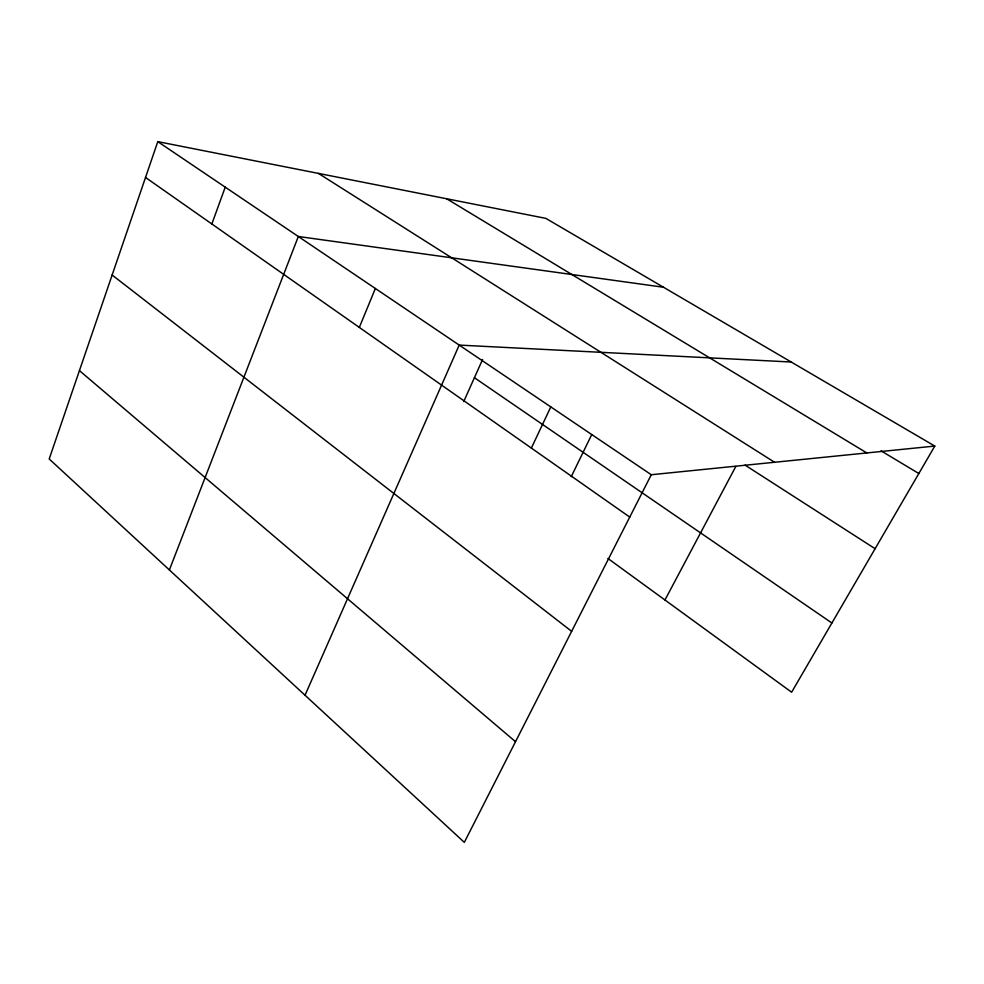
<?xml version="1.0" encoding="UTF-8"?>
<svg xmlns="http://www.w3.org/2000/svg" width="984" height="984" viewBox="0 0 984 984"><rect width="100%" height="100%" fill="white"/><g stroke="black" fill="none" stroke-linecap="round" stroke-linejoin="round"><path stroke-width="1.48" d="M934.8 446.072L545.837 218.374L157.784 141.635L49.2 458.962L464.325 842.365L651.285 474.731L934.8 446.072L791.628 692.219L607.928 558.469M211.855 223.983L225.238 187.157M169.383 569.957L298.324 236.492L663.474 287.242M359.32 327.426L375.359 288.497M305.028 695.245L459.208 345.089L791.21 362.014M463.747 401.509L482.578 359.517M531.36 448.089L550.806 406.909M571.237 476.687L591.741 434.571M664.963 599.994L735.811 466.441M881.061 450.844L918.835 473.525M446.638 198.756L866.83 452.947M318.435 173.405L774.556 462.271M745.048 465.112L875.096 548.703M157.784 141.635L651.285 474.731M474.411 377.708L831.886 622.995M145.534 177.464L629.748 517.092M112.139 275.016L571.643 631.334M79.433 370.611L515.518 741.702"/></g></svg>
